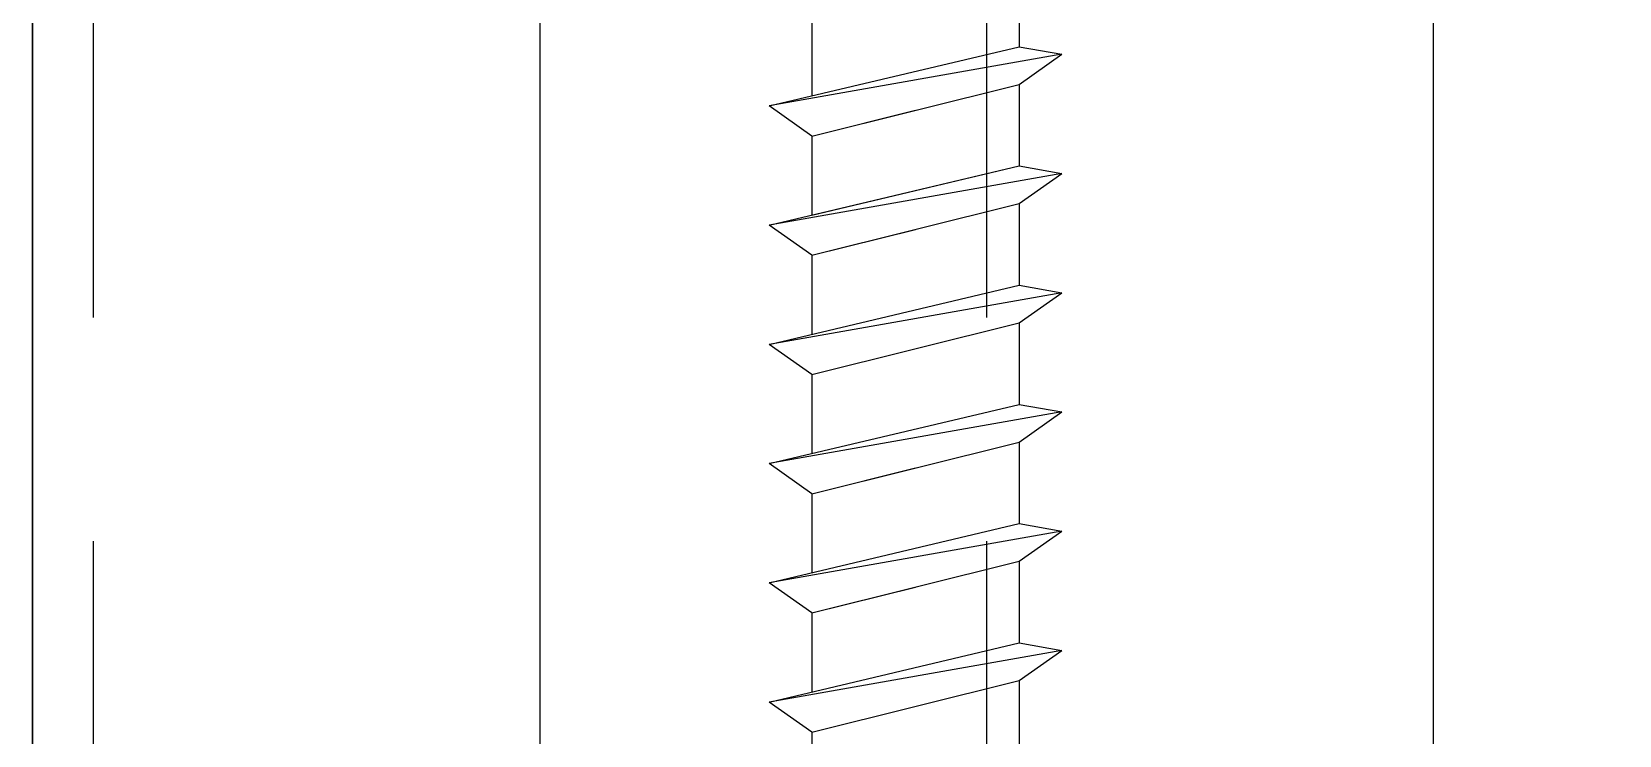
# Model space of a CAD drawing. Header units: inches. Extents: x -2661 to 42767, y -1222 to 9099.
# Drawn here: x -245.677 to -244.344, y 3474.65 to 3475.24 of the extents above; entities that cross this region are included whole.
import ezdxf

# ---------------------------------------------------------------- set-up
doc = ezdxf.new("R2010")
doc.units = ezdxf.units.IN
doc.header["$LTSCALE"] = 12
doc.header["$MEASUREMENT"] = 0
doc.layers.get('0').update_dxf_attribs({"linetype": 'CONTINUOUS'})
for name, color, linetype in [('S-FASTENERS', 2, 'CONTINUOUS'), ('S-SIMPSON', 2, 'CONTINUOUS'), ('S-WOOD', 3, 'CONTINUOUS')]:
    doc.layers.add(name, color=color, linetype=linetype)

# ---------------------------------------------------------------- blocks, each defined once
blk = doc.blocks.new('*U1147')
at = {"layer": 'S-WOOD'}
h = blk.add_hatch(dxfattribs=at)
h.set_pattern_fill('ANSI33', color=1, scale=3, angle=45, style=0)
h.set_pattern_definition([(90, (3.75, -8.375), (-0.75, 1e-16), []), (90, (4.125, -8), (-0.75, 1e-16), [0.375, -0.1875])])
h.paths.add_polyline_path([(5.25, -11.875), (0, -11.875), (0, 0), (5.25, 0)])
blk.add_lwpolyline([(5.25, -11.875), (0, -11.875), (0, 0), (5.25, 0)], close=True)
at = {"color": 4}
blk.add_lwpolyline([(0, 0), (5.25, 0), (5.25, -11.875), (0, -11.875)], close=True, dxfattribs=at)
blk = doc.blocks.new('SDS.25X6-f')
at = {"layer": 'S-SIMPSON', "color": 1}
for p, q in [((0.087, -3.5816), (0.087, -3.65)), ((0.087, -3.5816), (0.087, -3.65)), ((0.087, -3.5816), (0.087, -3.65)), ((0.087, -3.5816), (0.087, -3.65)), ((0.087, -3.5816), (0.087, -3.65)), ((0.087, -3.5816), (0.087, -3.65)), ((0.087, -3.5816), (0.087, -3.65)), ((0.087, -3.5816), (0.087, -3.65)), ((0.087, -3.5816), (0.087, -3.65)), ((0.087, -3.5816), (0.087, -3.65)), ((0.087, -3.5816), (0.087, -3.65)), ((-0.087, -3.6249), (-0.087, -3.6912)), ((-0.087, -3.6249), (-0.087, -3.6912)), ((-0.087, -3.6249), (-0.087, -3.6912)), ((-0.087, -3.6249), (-0.087, -3.6912)), ((-0.087, -3.6249), (-0.087, -3.6912)), ((-0.087, -3.6249), (-0.087, -3.6912)), ((-0.087, -3.6249), (-0.087, -3.6912)), ((-0.087, -3.6249), (-0.087, -3.6912)), ((-0.087, -3.6249), (-0.087, -3.6912)), ((-0.087, -3.6249), (-0.087, -3.6912)), ((-0.087, -3.6249), (-0.087, -3.6912)), ((-0.123, -3.6997), (0.087, -3.65)), ((-0.123, -3.6997), (0.087, -3.65)), ((-0.123, -3.6997), (0.087, -3.65)), ((-0.123, -3.6997), (0.087, -3.65)), ((-0.123, -3.6997), (0.087, -3.65)), ((-0.123, -3.6997), (0.087, -3.65)), ((-0.123, -3.6997), (0.087, -3.65)), ((-0.123, -3.6997), (0.087, -3.65)), ((-0.123, -3.6997), (0.087, -3.65)), ((-0.123, -3.6997), (0.087, -3.65)), ((-0.123, -3.6997), (0.087, -3.65)), ((0.087, -3.65), (0.123, -3.6563)), ((0.087, -3.65), (0.123, -3.6563)), ((0.087, -3.65), (0.123, -3.6563)), ((0.087, -3.65), (0.123, -3.6563)), ((0.087, -3.65), (0.123, -3.6563)), ((0.087, -3.65), (0.123, -3.6563)), ((0.087, -3.65), (0.123, -3.6563)), ((0.087, -3.65), (0.123, -3.6563)), ((0.087, -3.65), (0.123, -3.6563)), ((0.087, -3.65), (0.123, -3.6563)), ((0.087, -3.65), (0.123, -3.6563)), ((0.123, -3.6563), (-0.123, -3.6997)), ((0.123, -3.6563), (-0.123, -3.6997)), ((0.123, -3.6563), (-0.123, -3.6997)), ((0.123, -3.6563), (-0.123, -3.6997)), ((0.123, -3.6563), (-0.123, -3.6997)), ((0.123, -3.6563), (-0.123, -3.6997)), ((0.123, -3.6563), (-0.123, -3.6997)), ((0.123, -3.6563), (-0.123, -3.6997)), ((0.123, -3.6563), (-0.123, -3.6997)), ((0.123, -3.6563), (-0.123, -3.6997)), ((0.123, -3.6563), (-0.123, -3.6997)), ((0.087, -3.6816), (0.123, -3.6563)), ((0.087, -3.6816), (0.123, -3.6563)), ((0.087, -3.6816), (0.123, -3.6563)), ((0.087, -3.6816), (0.123, -3.6563)), ((0.087, -3.6816), (0.123, -3.6563)), ((0.087, -3.6816), (0.123, -3.6563)), ((0.087, -3.6816), (0.123, -3.6563)), ((0.087, -3.6816), (0.123, -3.6563)), ((0.087, -3.6816), (0.123, -3.6563)), ((0.087, -3.6816), (0.123, -3.6563)), ((0.087, -3.6816), (0.123, -3.6563)), ((-0.087, -3.7249), (0.087, -3.6816)), ((-0.087, -3.7249), (0.087, -3.6816)), ((-0.087, -3.7249), (0.087, -3.6816)), ((-0.087, -3.7249), (0.087, -3.6816)), ((-0.087, -3.7249), (0.087, -3.6816)), ((-0.087, -3.7249), (0.087, -3.6816)), ((-0.087, -3.7249), (0.087, -3.6816)), ((-0.087, -3.7249), (0.087, -3.6816)), ((-0.087, -3.7249), (0.087, -3.6816)), ((-0.087, -3.7249), (0.087, -3.6816)), ((-0.087, -3.7249), (0.087, -3.6816)), ((0.087, -3.6816), (0.087, -3.75)), ((0.087, -3.6816), (0.087, -3.75)), ((0.087, -3.6816), (0.087, -3.75)), ((0.087, -3.6816), (0.087, -3.75)), ((0.087, -3.6816), (0.087, -3.75)), ((0.087, -3.6816), (0.087, -3.75)), ((0.087, -3.6816), (0.087, -3.75)), ((0.087, -3.6816), (0.087, -3.75)), ((-0.087, -3.7249), (-0.123, -3.6997)), ((-0.087, -3.7249), (-0.123, -3.6997)), ((-0.087, -3.7249), (-0.123, -3.6997)), ((-0.087, -3.7249), (-0.123, -3.6997)), ((-0.087, -3.7249), (-0.123, -3.6997)), ((-0.087, -3.7249), (-0.123, -3.6997)), ((-0.087, -3.7249), (-0.123, -3.6997)), ((-0.087, -3.7249), (-0.123, -3.6997)), ((-0.087, -3.7249), (-0.123, -3.6997)), ((-0.087, -3.7249), (-0.123, -3.6997)), ((-0.087, -3.7249), (-0.123, -3.6997)), ((-0.087, -3.7249), (-0.123, -3.6997)), ((-0.087, -3.7249), (-0.123, -3.6997)), ((-0.087, -3.7249), (0, -3.7032)), ((-0.087, -3.7249), (0, -3.7032)), ((-0.087, -3.7249), (-0.087, -3.7912)), ((-0.087, -3.7249), (-0.087, -3.7912)), ((-0.087, -3.7249), (-0.087, -3.7912)), ((-0.087, -3.7249), (-0.087, -3.7912)), ((-0.087, -3.7249), (-0.087, -3.7912)), ((-0.087, -3.7249), (-0.087, -3.7912)), ((-0.087, -3.7249), (-0.087, -3.7912)), ((-0.087, -3.7249), (-0.087, -3.7912)), ((-0.087, -3.7249), (-0.087, -3.7912)), ((-0.087, -3.7249), (-0.087, -3.7912)), ((-0.123, -3.7997), (0.087, -3.75)), ((-0.123, -3.7997), (0.087, -3.75)), ((-0.123, -3.7997), (0.087, -3.75)), ((-0.123, -3.7997), (0.087, -3.75)), ((-0.123, -3.7997), (0.087, -3.75)), ((-0.123, -3.7997), (0.087, -3.75)), ((-0.123, -3.7997), (0.087, -3.75)), ((-0.123, -3.7997), (0.087, -3.75)), ((0.123, -3.7563), (-0.123, -3.7997)), ((0.123, -3.7563), (-0.123, -3.7997)), ((0.123, -3.7563), (-0.123, -3.7997)), ((0.123, -3.7563), (-0.123, -3.7997)), ((0.123, -3.7563), (-0.123, -3.7997)), ((0.123, -3.7563), (-0.123, -3.7997)), ((0.123, -3.7563), (-0.123, -3.7997)), ((0.123, -3.7563), (-0.123, -3.7997)), ((0.123, -3.7563), (-0.123, -3.7997)), ((-0.087, -3.7912), (0.087, -3.75)), ((0.087, -3.75), (0.123, -3.7563)), ((0.087, -3.75), (0.123, -3.7563)), ((0.087, -3.75), (0.123, -3.7563)), ((0.087, -3.75), (0.123, -3.7563)), ((0.087, -3.75), (0.123, -3.7563)), ((0.087, -3.75), (0.123, -3.7563)), ((0.087, -3.75), (0.123, -3.7563)), ((0.087, -3.75), (0.123, -3.7563)), ((0.087, -3.75), (0.123, -3.7563)), ((0.087, -3.7816), (0.123, -3.7563)), ((0.087, -3.7816), (0.123, -3.7563)), ((0.087, -3.7816), (0.123, -3.7563)), ((0.087, -3.7816), (0.123, -3.7563)), ((0.087, -3.7816), (0.123, -3.7563)), ((0.087, -3.7816), (0.123, -3.7563)), ((0.087, -3.7816), (0.123, -3.7563)), ((0.087, -3.7816), (0.123, -3.7563)), ((0.087, -3.7816), (0.123, -3.7563)), ((-0.087, -3.8249), (0.087, -3.7816)), ((-0.087, -3.8249), (0.087, -3.7816)), ((-0.087, -3.8249), (0.087, -3.7816)), ((-0.087, -3.8249), (0.087, -3.7816)), ((-0.087, -3.8249), (0.087, -3.7816)), ((-0.087, -3.8249), (0.087, -3.7816)), ((-0.087, -3.8249), (0.087, -3.7816)), ((-0.087, -3.8249), (0.087, -3.7816)), ((-0.087, -3.8249), (0.087, -3.7816)), ((0.087, -3.7816), (0.087, -3.85)), ((0.087, -3.7816), (0.087, -3.85)), ((0.087, -3.7816), (0.087, -3.85)), ((0.087, -3.7816), (0.087, -3.85)), ((0.087, -3.7816), (0.087, -3.85)), ((0.087, -3.7816), (0.087, -3.85)), ((0.087, -3.7816), (0.087, -3.85)), ((0.087, -3.7816), (0.087, -3.85)), ((0.087, -3.7816), (0.087, -3.85)), ((-0.087, -3.8249), (-0.123, -3.7997)), ((-0.087, -3.8249), (-0.123, -3.7997)), ((-0.087, -3.8249), (-0.123, -3.7997)), ((-0.087, -3.8249), (-0.123, -3.7997)), ((-0.087, -3.8249), (-0.123, -3.7997)), ((-0.087, -3.8249), (-0.123, -3.7997)), ((-0.087, -3.8249), (-0.123, -3.7997)), ((-0.087, -3.8249), (-0.123, -3.7997)), ((-0.087, -3.8249), (-0.123, -3.7997)), ((-0.087, -3.8249), (-0.123, -3.7997)), ((-0.087, -3.8249), (0, -3.8032)), ((-0.087, -3.8249), (-0.087, -3.8912)), ((-0.087, -3.8249), (-0.087, -3.8912)), ((-0.087, -3.8249), (-0.087, -3.8912)), ((-0.087, -3.8249), (-0.087, -3.8912)), ((-0.087, -3.8249), (-0.087, -3.8912)), ((-0.087, -3.8249), (-0.087, -3.8912)), ((-0.087, -3.8249), (-0.087, -3.8912)), ((-0.087, -3.8249), (-0.087, -3.8912)), ((-0.123, -3.8997), (0.087, -3.85)), ((-0.123, -3.8997), (0.087, -3.85)), ((-0.123, -3.8997), (0.087, -3.85)), ((-0.123, -3.8997), (0.087, -3.85)), ((-0.123, -3.8997), (0.087, -3.85)), ((-0.123, -3.8997), (0.087, -3.85)), ((0.087, -3.85), (0.123, -3.8563)), ((0.087, -3.85), (0.123, -3.8563)), ((0.087, -3.85), (0.123, -3.8563)), ((0.087, -3.85), (0.123, -3.8563)), ((0.087, -3.85), (0.123, -3.8563)), ((0.087, -3.85), (0.123, -3.8563)), ((0.123, -3.8563), (-0.123, -3.8997)), ((0.123, -3.8563), (-0.123, -3.8997)), ((0.123, -3.8563), (-0.123, -3.8997)), ((0.123, -3.8563), (-0.123, -3.8997)), ((0.123, -3.8563), (-0.123, -3.8997)), ((0.123, -3.8563), (-0.123, -3.8997)), ((0.087, -3.8816), (0.123, -3.8563)), ((0.087, -3.8816), (0.123, -3.8563)), ((0.087, -3.8816), (0.123, -3.8563)), ((0.087, -3.8816), (0.123, -3.8563)), ((0.087, -3.8816), (0.123, -3.8563)), ((0.087, -3.8816), (0.123, -3.8563)), ((-0.087, -3.9249), (0.087, -3.8816)), ((-0.087, -3.9249), (0.087, -3.8816)), ((-0.087, -3.9249), (0.087, -3.8816)), ((-0.087, -3.9249), (0.087, -3.8816)), ((-0.087, -3.9249), (0.087, -3.8816)), ((-0.087, -3.9249), (0.087, -3.8816)), ((0.087, -3.8816), (0.087, -3.95)), ((0.087, -3.8816), (0.087, -3.95)), ((0.087, -3.8816), (0.087, -3.95)), ((0.087, -3.8816), (0.087, -3.95)), ((0.087, -3.8816), (0.087, -3.95)), ((0.087, -3.8816), (0.087, -3.95)), ((0.087, -3.8816), (0.087, -3.95)), ((-0.087, -3.9249), (-0.123, -3.8997)), ((-0.087, -3.9249), (-0.123, -3.8997)), ((-0.087, -3.9249), (-0.123, -3.8997)), ((-0.087, -3.9249), (-0.123, -3.8997)), ((-0.087, -3.9249), (-0.123, -3.8997)), ((-0.087, -3.9249), (-0.123, -3.8997)), ((-0.087, -3.9249), (-0.087, -3.9912)), ((-0.087, -3.9249), (-0.087, -3.9912)), ((-0.087, -3.9249), (-0.087, -3.9912)), ((-0.087, -3.9249), (-0.087, -3.9912)), ((-0.087, -3.9249), (-0.087, -3.9912)), ((-0.087, -3.9249), (-0.087, -3.9912)), ((-0.087, -3.9249), (-0.087, -3.9912)), ((-0.123, -3.9997), (0.087, -3.95)), ((-0.123, -3.9997), (0.087, -3.95)), ((-0.123, -3.9997), (0.087, -3.95)), ((-0.123, -3.9997), (0.087, -3.95)), ((-0.123, -3.9997), (0.087, -3.95)), ((-0.123, -3.9997), (0.087, -3.95)), ((-0.123, -3.9997), (0.087, -3.95)), ((0.123, -3.9563), (-0.123, -3.9997)), ((0.123, -3.9563), (-0.123, -3.9997)), ((0.123, -3.9563), (-0.123, -3.9997)), ((0.123, -3.9563), (-0.123, -3.9997)), ((0.123, -3.9563), (-0.123, -3.9997)), ((0.123, -3.9563), (-0.123, -3.9997)), ((0.123, -3.9563), (-0.123, -3.9997)), ((0.087, -3.95), (0.123, -3.9563)), ((0.087, -3.95), (0.123, -3.9563)), ((0.087, -3.95), (0.123, -3.9563)), ((0.087, -3.95), (0.123, -3.9563)), ((0.087, -3.95), (0.123, -3.9563)), ((0.087, -3.95), (0.123, -3.9563)), ((0.087, -3.95), (0.123, -3.9563)), ((0.087, -3.9816), (0.123, -3.9563)), ((0.087, -3.9816), (0.123, -3.9563)), ((0.087, -3.9816), (0.123, -3.9563)), ((0.087, -3.9816), (0.123, -3.9563)), ((0.087, -3.9816), (0.123, -3.9563)), ((0.087, -3.9816), (0.123, -3.9563)), ((0.087, -3.9816), (0.123, -3.9563)), ((-0.087, -4.0249), (0.087, -3.9816)), ((-0.087, -4.0249), (0.087, -3.9816)), ((-0.087, -4.0249), (0.087, -3.9816)), ((-0.087, -4.0249), (0.087, -3.9816)), ((-0.087, -4.0249), (0.087, -3.9816)), ((-0.087, -4.0249), (0.087, -3.9816)), ((-0.087, -4.0249), (0.087, -3.9816)), ((0.087, -3.9816), (0.087, -4.05)), ((0.087, -3.9816), (0.087, -4.05)), ((0.087, -3.9816), (0.087, -4.05)), ((0.087, -3.9816), (0.087, -4.05)), ((0.087, -3.9816), (0.087, -4.05)), ((0.087, -3.9816), (0.087, -4.05)), ((0.087, -3.9816), (0.087, -4.05)), ((0.087, -3.9816), (0.087, -4.05)), ((0.087, -3.9816), (0.087, -4.05)), ((0.087, -3.9816), (0.087, -4.05)), ((0.087, -3.9816), (0.087, -4.05)), ((0.087, -3.9816), (0.087, -4.05)), ((0.087, -3.9816), (0.087, -4.05)), ((0.087, -3.9816), (0.087, -4.05)), ((-0.087, -4.0249), (-0.123, -3.9997)), ((-0.087, -4.0249), (-0.123, -3.9997)), ((-0.087, -4.0249), (-0.123, -3.9997)), ((-0.087, -4.0249), (-0.123, -3.9997)), ((-0.087, -4.0249), (-0.123, -3.9997)), ((-0.087, -4.0249), (-0.123, -3.9997)), ((-0.087, -4.0249), (-0.123, -3.9997)), ((-0.087, -4.0249), (-0.123, -3.9997)), ((-0.087, -4.0249), (0, -4.0032)), ((-0.087, -4.0249), (-0.087, -4.0912)), ((-0.087, -4.0249), (-0.087, -4.0912)), ((-0.087, -4.0249), (-0.087, -4.0912)), ((-0.087, -4.0249), (-0.087, -4.0912)), ((-0.087, -4.0249), (-0.087, -4.0912)), ((-0.087, -4.0249), (-0.087, -4.0912)), ((-0.087, -4.0249), (-0.087, -4.0912)), ((-0.087, -4.0249), (-0.087, -4.0912)), ((-0.123, -4.0997), (0.087, -4.05)), ((-0.123, -4.0997), (0.087, -4.05)), ((-0.123, -4.0997), (0.087, -4.05)), ((-0.123, -4.0997), (0.087, -4.05)), ((-0.123, -4.0997), (0.087, -4.05)), ((-0.123, -4.0997), (0.087, -4.05)), ((0.087, -4.05), (0.123, -4.0563)), ((0.087, -4.05), (0.123, -4.0563)), ((0.087, -4.05), (0.123, -4.0563)), ((0.087, -4.05), (0.123, -4.0563)), ((0.087, -4.05), (0.123, -4.0563)), ((0.087, -4.05), (0.123, -4.0563)), ((0.123, -4.0563), (-0.123, -4.0997)), ((0.123, -4.0563), (-0.123, -4.0997)), ((0.123, -4.0563), (-0.123, -4.0997)), ((0.123, -4.0563), (-0.123, -4.0997)), ((0.123, -4.0563), (-0.123, -4.0997)), ((0.123, -4.0563), (-0.123, -4.0997)), ((0.087, -4.0816), (0.123, -4.0563)), ((0.087, -4.0816), (0.123, -4.0563)), ((0.087, -4.0816), (0.123, -4.0563)), ((0.087, -4.0816), (0.123, -4.0563)), ((0.087, -4.0816), (0.123, -4.0563)), ((0.087, -4.0816), (0.123, -4.0563)), ((-0.087, -4.1249), (0.087, -4.0816)), ((-0.087, -4.1249), (0.087, -4.0816)), ((-0.087, -4.1249), (0.087, -4.0816)), ((-0.087, -4.1249), (0.087, -4.0816)), ((-0.087, -4.1249), (0.087, -4.0816)), ((-0.087, -4.1249), (0.087, -4.0816)), ((0.087, -4.0816), (0.087, -4.15)), ((0.087, -4.0816), (0.087, -4.15)), ((0.087, -4.0816), (0.087, -4.15)), ((0.087, -4.0816), (0.087, -4.15)), ((0.087, -4.0816), (0.087, -4.15)), ((0.087, -4.0816), (0.087, -4.15)), ((0.087, -4.0816), (0.087, -4.15)), ((-0.087, -4.1249), (-0.123, -4.0997)), ((-0.087, -4.1249), (-0.123, -4.0997)), ((-0.087, -4.1249), (-0.123, -4.0997)), ((-0.087, -4.1249), (-0.123, -4.0997)), ((-0.087, -4.1249), (-0.123, -4.0997)), ((-0.087, -4.1249), (-0.123, -4.0997)), ((-0.087, -4.1249), (-0.123, -4.0997)), ((-0.087, -4.1249), (0, -4.1032)), ((-0.087, -4.1249), (-0.087, -4.1912)), ((-0.087, -4.1249), (-0.087, -4.1912)), ((-0.087, -4.1249), (-0.087, -4.1912)), ((-0.087, -4.1249), (-0.087, -4.1912)), ((-0.087, -4.1249), (-0.087, -4.1912)), ((-0.087, -4.1249), (-0.087, -4.1912)), ((-0.087, -4.1249), (-0.087, -4.1912)), ((-0.123, -4.1997), (0.087, -4.15)), ((-0.123, -4.1997), (0.087, -4.15)), ((-0.123, -4.1997), (0.087, -4.15)), ((0.123, -4.1563), (-0.123, -4.1997)), ((0.123, -4.1563), (-0.123, -4.1997)), ((0.123, -4.1563), (-0.123, -4.1997)), ((0.087, -4.15), (0.123, -4.1563)), ((0.087, -4.15), (0.123, -4.1563)), ((0.087, -4.15), (0.123, -4.1563)), ((0.087, -4.1816), (0.123, -4.1563)), ((0.087, -4.1816), (0.123, -4.1563)), ((0.087, -4.1816), (0.123, -4.1563)), ((-0.087, -4.2249), (0.087, -4.1816)), ((-0.087, -4.2249), (0.087, -4.1816)), ((-0.087, -4.2249), (0.087, -4.1816)), ((0.087, -4.1816), (0.087, -4.25)), ((0.087, -4.1816), (0.087, -4.25)), ((0.087, -4.1816), (0.087, -4.25)), ((0.087, -4.1816), (0.087, -4.25)), ((0.087, -4.1816), (0.087, -4.25)), ((-0.087, -4.2249), (-0.123, -4.1997)), ((-0.087, -4.2249), (-0.123, -4.1997)), ((-0.087, -4.2249), (-0.123, -4.1997)), ((-0.087, -4.2249), (-0.087, -4.2912)), ((-0.087, -4.2249), (-0.087, -4.2912)), ((-0.087, -4.2249), (-0.087, -4.2912)), ((-0.087, -4.2249), (-0.087, -4.2912)), ((-0.087, -4.2249), (-0.087, -4.2912))]:
    blk.add_line(p, q, dxfattribs=at)
blk = doc.blocks.new('*U1812')
at = {"layer": 'S-FASTENERS'}
blk.add_blockref('SDS.25X6-f', (0, 0), dxfattribs=at)
blk = doc.blocks.new('IUS181-1188-r')
blk.add_line((0, -0.05), (0, -9.893))

msp = doc.modelspace()

# ---------------------------------------------------------------- linework, layer by layer
at = {"layer": 'S-WOOD'}
msp.add_lwpolyline([(-283.42689, 3463.87768), (-245.67689, 3463.87768), (-245.67689, 3475.75268), (-283.42689, 3475.75268)], dxfattribs=at)

# ---------------------------------------------------------------- block references
at = {"layer": 'S-SIMPSON'}
for name, p in [('*U1812', (-244.93539, 3478.87768)), ('IUS181-1188-r', (-245.67689, 3475.75268))]:
    msp.add_blockref(name, p, dxfattribs=at)
at = {"layer": 'S-WOOD', "xscale": -1}
msp.add_blockref('*U1147', (-240.42689, 3475.75268), dxfattribs=at)

doc.saveas('drawing.dxf')
